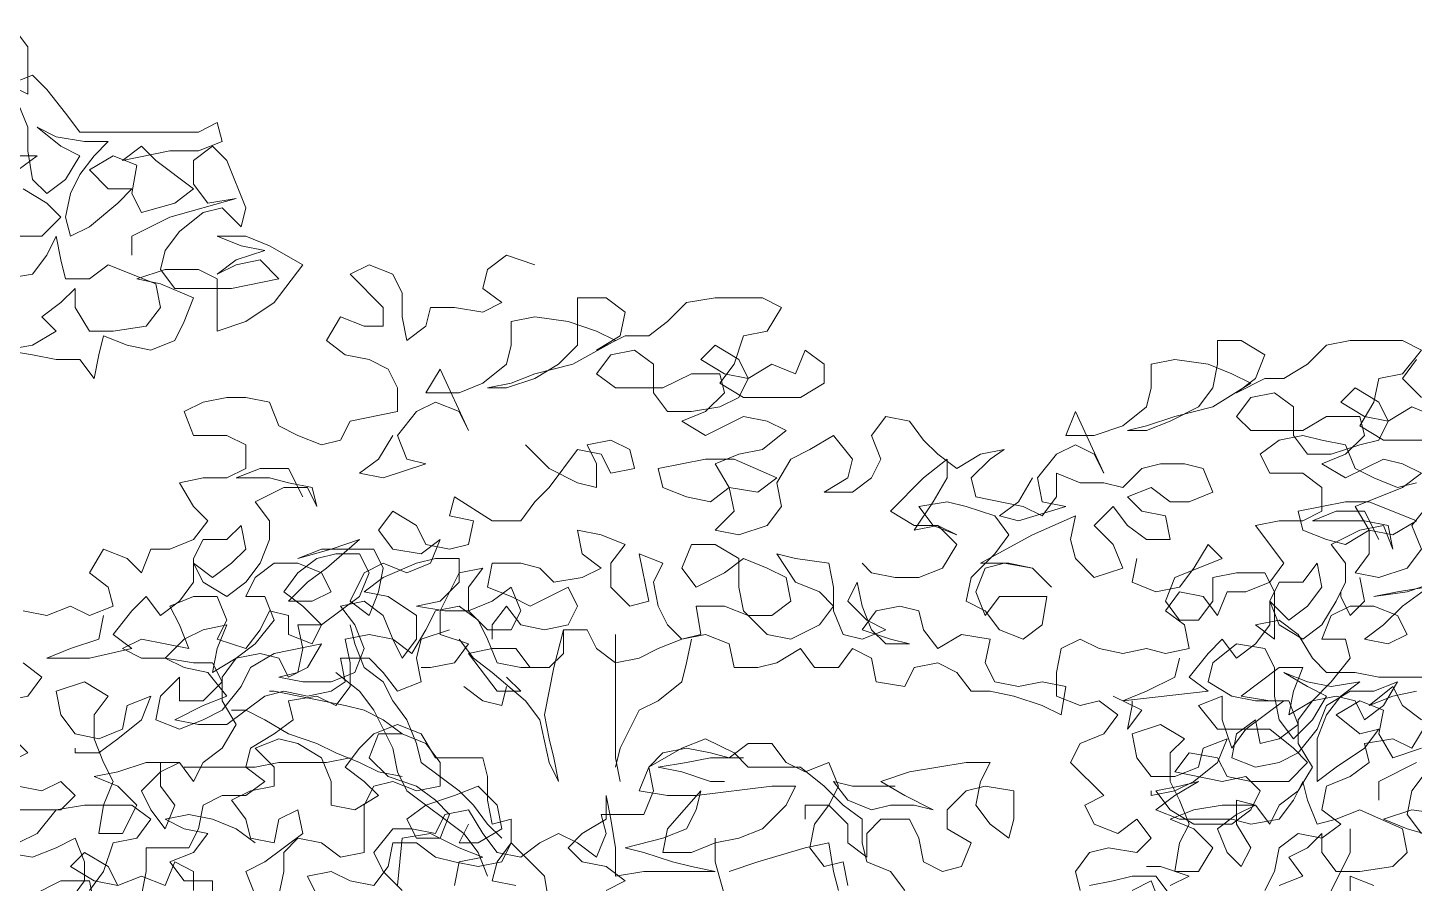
# Model space of a CAD drawing. Header units: millimetres. Extents: x 11446 to 37687, y -223 to 11932.
# Drawn here: x 29024 to 32142, y 9209 to 11133 of the extents above; entities that cross this region are included whole.
import ezdxf

# ---------------------------------------------------------------- set-up
doc = ezdxf.new("R2010")
doc.units = ezdxf.units.MM
doc.layers.add('A-VEG-___-___-EXI', color=250, linetype='Continuous', lineweight=25)

msp = doc.modelspace()

# ---------------------------------------------------------------- linework, layer by layer
at = {"layer": 'A-VEG-___-___-EXI', "color": 28, "lineweight": 15, "flags": 128}
for points in [[(28991.9, 11133), (29023.9, 11090.3), (29023.9, 10983.7), (28981.3, 11005), (29034.6, 11026.4), (29066.6, 10994.4), (29109.2, 10941.1), (29141.2, 10898.4), (29407.7, 10898.4), (29450.3, 10919.8), (29461, 10877.1), (29407.7, 10855.8), (29343.7, 10855.8), (29237.1, 10834.5), (29279.8, 10866.5), (29311.7, 10834.5), (29397, 10770.5), (29354.4, 10738.5), (29279.8, 10717.2), (29258.4, 10759.9), (29269.1, 10823.8), (29215.8, 10845.1), (29162.5, 10813.2), (29205.1, 10770.5), (29258.4, 10770.5), (29226.5, 10738.5), (29162.5, 10685.2), (29119.9, 10663.9), (29109.2, 10706.6), (29119.9, 10759.9), (29141.2, 10802.5), (29173.2, 10845.1), (29205.1, 10877.1), (29151.8, 10877.1), (29087.9, 10887.8), (29045.2, 10909.1), (29098.5, 10866.5), (29141.2, 10845.1), (29109.2, 10791.8), (29066.6, 10759.9), (29034.6, 10791.8), (29023.9, 10855.8), (29023.9, 10909.1), (29002.6, 10962.4)], [(28970.6, 10568), (29034.6, 10578.6), (29066.6, 10621.3), (29087.9, 10663.9), (29098.5, 10610.6), (29109.2, 10568), (29162.5, 10568), (29205.1, 10600), (29311.7, 10557.3), (29322.4, 10504), (29290.4, 10461.4), (29215.8, 10450.7), (29162.5, 10450.7), (29130.5, 10504), (29130.5, 10546.7), (29098.5, 10514.7), (29055.9, 10482.7), (29087.9, 10450.7), (29034.6, 10418.7), (28970.6, 10408.1), (29034.6, 10397.4), (29087.9, 10386.8), (29141.2, 10386.8), (29173.2, 10344.1), (29183.8, 10397.4), (29194.5, 10440.1), (29247.8, 10418.7), (29301.1, 10408.1), (29354.4, 10429.4), (29375.7, 10472), (29397, 10525.3), (29322.4, 10557.3), (29269.1, 10568), (29333.1, 10589.3), (29407.7, 10589.3), (29450.3, 10568), (29450.3, 10450.7), (29514.3, 10472), (29578.2, 10514.7), (29642.2, 10600), (29567.6, 10642.6), (29514.3, 10663.9), (29450.3, 10663.9), (29503.6, 10642.6), (29556.9, 10631.9), (29493, 10610.6), (29450.3, 10578.6), (29493, 10600), (29546.3, 10610.6), (29588.9, 10568), (29482.3, 10546.7), (29354.4, 10546.7), (29322.4, 10589.3), (29333.1, 10631.9), (29365, 10674.6), (29418.3, 10717.2), (29461, 10727.9), (29503.6, 10685.2), (29514.3, 10727.9), (29471.6, 10834.5), (29439.7, 10866.5), (29397, 10834.5), (29397, 10781.2), (29429, 10738.5), (29493, 10749.2), (29343.7, 10706.6), (29258.4, 10663.9), (29258.4, 10621.3)], [(28928, 10845.1), (29045.2, 10845.1), (29002.6, 10813.2)], [(29013.3, 10770.5), (29066.6, 10738.5), (29098.5, 10706.6), (29055.9, 10663.9), (28917.3, 10663.9)], [(30164.5, 10600), (30100.6, 10621.3), (30057.9, 10589.3), (30047.3, 10546.7), (30089.9, 10514.7), (30047.3, 10493.4), (29983.3, 10504), (29930, 10504), (29919.4, 10461.4), (29876.7, 10429.4), (29866.1, 10482.7), (29866.1, 10536), (29844.7, 10578.6), (29791.4, 10600), (29748.8, 10578.6), (29823.4, 10504), (29823.4, 10461.4), (29780.8, 10461.4), (29727.5, 10482.7), (29695.5, 10429.4), (29738.1, 10397.4), (29791.4, 10386.8), (29834.1, 10365.4), (29855.4, 10322.8), (29855.4, 10269.5), (29748.8, 10248.2), (29727.5, 10205.5), (29684.8, 10194.9), (29631.5, 10216.2), (29588.9, 10237.5), (29567.6, 10290.8), (29514.3, 10301.5), (29471.6, 10301.5), (29418.3, 10290.8), (29375.7, 10269.5), (29397, 10216.2), (29471.6, 10216.2), (29514.3, 10194.9), (29514.3, 10141.6), (29471.6, 10120.3), (29418.3, 10120.3), (29365, 10109.6), (29397, 10056.3), (29429, 10024.3), (29397, 9981.7), (29343.7, 9960.4), (29301.1, 9960.4), (29279.8, 9907.1), (29247.8, 9939), (29194.5, 9960.4), (29162.5, 9907.1), (29205.1, 9875.1), (29215.8, 9832.4), (29162.5, 9811.1), (29119.9, 9832.4), (29066.6, 9811.1), (29013.3, 9821.8)], [(29844.7, 10216.2), (29812.8, 10162.9), (29770.1, 10130.9), (29823.4, 10120.3), (29919.4, 10152.2), (29876.7, 10162.9), (29855.4, 10216.2), (29898, 10269.5), (29940.7, 10290.8), (29994, 10269.5), (30015.3, 10226.9), (29951.3, 10365.4), (29919.4, 10312.1), (29994, 10312.1), (30047.3, 10333.5), (30100.6, 10376.1), (30111.2, 10418.7), (30111.2, 10472), (30164.5, 10482.7), (30239.2, 10472), (30303.1, 10450.7), (30345.8, 10429.4), (30249.8, 10376.1), (30164.5, 10354.8), (30111.2, 10333.5), (30057.9, 10322.8), (30100.6, 10322.8), (30164.5, 10344.1), (30217.8, 10376.1), (30260.5, 10418.7), (30260.5, 10525.3), (30324.4, 10525.3), (30367.1, 10493.4), (30356.4, 10440.1), (30303.1, 10408.1), (30367.1, 10440.1), (30420.4, 10440.1), (30463, 10472), (30505.7, 10514.7), (30569.6, 10525.3), (30676.2, 10525.3), (30718.9, 10504), (30686.9, 10450.7), (30633.6, 10440.1), (30612.3, 10376.1), (30580.3, 10333.5), (30633.6, 10301.5), (30761.5, 10301.5), (30814.8, 10333.5), (30814.8, 10376.1), (30772.2, 10408.1), (30750.8, 10354.8), (30697.5, 10376.1), (30644.2, 10344.1), (30622.9, 10386.8), (30569.6, 10418.7), (30537.6, 10386.8), (30590.9, 10354.8), (30644.2, 10344.1), (30622.9, 10301.5), (30580.3, 10280.2), (30516.3, 10269.5), (30463, 10269.5), (30431, 10312.1), (30431, 10376.1), (30388.4, 10408.1), (30335.1, 10397.4), (30303.1, 10354.8), (30345.8, 10322.8), (30452.4, 10322.8), (30516.3, 10354.8), (30580.3, 10354.8), (30590.9, 10312.1), (30548.3, 10269.5), (30495, 10248.2), (30548.3, 10216.2), (30633.6, 10258.8), (30686.9, 10248.2), (30729.5, 10226.9), (30676.2, 10184.2), (30622.9, 10173.6), (30569.6, 10152.2), (30601.6, 10098.9), (30665.6, 10088.3), (30708.2, 10120.3), (30612.3, 10162.9), (30548.3, 10162.9), (30441.7, 10141.6), (30452.4, 10098.9), (30505.7, 10077.6), (30559, 10067), (30601.6, 10098.9), (30612.3, 10045.6), (30569.6, 10003), (30622.9, 9992.3), (30686.9, 10013.7), (30718.9, 10056.3), (30708.2, 10109.6), (30740.2, 10162.9), (30782.8, 10184.2), (30836.1, 10216.2), (30878.8, 10162.9), (30868.1, 10120.3), (30814.8, 10088.3), (30878.8, 10088.3), (30921.4, 10120.3), (30942.7, 10162.9), (30921.4, 10216.2), (30953.4, 10258.8), (31006.7, 10248.2), (31038.6, 10205.5), (31070.6, 10173.6), (31113.3, 10141.6), (31166.6, 10173.6), (31219.9, 10184.2), (31187.9, 10162.9), (31145.2, 10120.3), (31155.9, 10077.6), (31262.5, 10056.3), (31305.1, 10035), (31337.1, 10077.6), (31337.1, 10130.9), (31390.4, 10109.6), (31443.7, 10109.6), (31486.4, 10098.9), (31529, 10141.6), (31571.6, 10152.2), (31624.9, 10152.2), (31667.6, 10141.6), (31688.9, 10088.3), (31635.6, 10067), (31593, 10067), (31550.3, 10098.9), (31497, 10077.6), (31529, 10045.6), (31582.3, 10035), (31593, 9981.7), (31539.7, 9981.7), (31497, 10013.7), (31465, 10056.3), (31422.4, 10013.7), (31465, 9971), (31486.4, 9917.7), (31422.4, 9896.4), (31379.8, 9939), (31369.1, 9981.7), (31379.8, 10035), (31283.8, 9992.3), (31166.6, 9928.4), (31230.5, 9928.4), (31283.8, 9917.7), (31326.5, 9875.1), (31283.8, 9917.7), (31219.9, 9928.4), (31177.2, 9917.7), (31155.9, 9864.4), (31177.2, 9811.1), (31209.2, 9853.8), (31315.8, 9853.8), (31305.1, 9789.8), (31262.5, 9757.8), (31209.2, 9779.2), (31177.2, 9821.8), (31134.6, 9843.1), (31145.2, 9896.4), (31198.5, 9949.7), (31230.5, 9992.3), (31198.5, 10035), (31134.6, 10056.3), (31091.9, 10067), (31028, 10056.3), (31060, 10013.7), (31113.3, 9992.3), (31070.6, 10013.7), (31017.3, 10003), (31060, 10067), (31091.9, 10120.3), (31091.9, 10162.9), (31038.6, 10120.3), (30964, 10045.6), (31017.3, 10013.7), (31070.6, 10013.7), (31113.3, 9971), (31081.3, 9917.7), (31028, 9896.4), (30974.7, 9896.4), (30921.4, 9907.1), (30900.1, 9928.4)], [(31283.8, 10120.3), (31251.9, 10067), (31209.2, 10035), (31251.9, 10024.3), (31358.4, 10056.3), (31305.1, 10067), (31294.5, 10120.3), (31337.1, 10173.6), (31379.8, 10194.9), (31422.4, 10173.6), (31443.7, 10130.9), (31379.8, 10269.5), (31358.4, 10216.2), (31422.4, 10216.2), (31486.4, 10237.5), (31539.7, 10280.2), (31550.3, 10322.8), (31550.3, 10376.1), (31603.6, 10386.8), (31678.2, 10376.1), (31731.5, 10354.8), (31774.2, 10333.5), (31688.9, 10280.2), (31603.6, 10258.8), (31539.7, 10237.5), (31497, 10226.9), (31539.7, 10226.9), (31593, 10248.2), (31656.9, 10280.2), (31688.9, 10322.8), (31699.6, 10376.1), (31699.6, 10429.4), (31752.9, 10429.4), (31806.2, 10397.4), (31784.8, 10344.1), (31742.2, 10312.1), (31806.2, 10344.1), (31848.8, 10344.1), (31902.1, 10376.1), (31944.7, 10418.7), (31998, 10429.4), (32115.3, 10429.4), (32157.9, 10408.1), (32115.3, 10354.8), (32062, 10344.1), (32051.3, 10290.8), (32019.4, 10237.5), (32072.7, 10205.5), (32200.6, 10205.5)], [(32147.3, 10386.8), (32115.3, 10344.1), (32157.9, 10301.5)], [(32189.9, 10258.8), (32136.6, 10280.2), (32083.3, 10248.2), (32062, 10290.8), (32008.7, 10322.8), (31976.7, 10290.8), (32030, 10258.8), (32083.3, 10248.2), (32062, 10205.5), (32019.4, 10194.9), (31955.4, 10173.6), (31902.1, 10173.6), (31870.1, 10216.2), (31870.1, 10280.2), (31827.5, 10312.1), (31774.2, 10301.5), (31742.2, 10258.8), (31774.2, 10226.9), (31891.4, 10226.9), (31944.7, 10258.8), (32019.4, 10258.8), (32030, 10216.2), (31987.4, 10173.6), (31934.1, 10152.2), (31987.4, 10120.3), (32072.7, 10162.9), (32115.3, 10152.2), (32157.9, 10130.9), (32115.3, 10098.9), (32008.7, 10056.3), (32040.7, 10003), (32094, 9992.3), (32147.3, 10024.3), (32040.7, 10067), (31987.4, 10067), (31880.8, 10045.6), (31891.4, 10003), (31944.7, 9981.7), (31987.4, 9971), (32040.7, 10003), (32040.7, 9949.7), (32008.7, 9907.1), (32062, 9896.4), (32126, 9917.7), (32157.9, 9960.4), (32136.6, 10013.7), (32179.3, 10067)], [(30143.2, 10194.9), (30196.5, 10141.6), (30260.5, 10109.6), (30303.1, 10098.9), (30303.1, 10152.2), (30281.8, 10194.9), (30335.1, 10205.5), (30377.7, 10184.2), (30388.4, 10141.6), (30335.1, 10130.9), (30313.8, 10173.6), (30260.5, 10184.2), (30196.5, 10098.9), (30164.5, 10067), (30132.6, 10024.3), (30068.6, 10024.3), (29983.3, 10077.6), (29972.7, 10035), (30026, 10024.3), (30015.3, 9971), (29972.7, 9960.4), (29919.4, 9971), (29898, 10013.7), (29844.7, 10045.6), (29812.8, 10003), (29844.7, 9960.4), (29908.7, 9949.7), (29951.3, 9981.7), (29930, 9928.4), (29876.7, 9907.1), (29823.4, 9928.4), (29780.8, 9907.1), (29748.8, 9843.1), (29791.4, 9811.1), (29812.8, 9864.4), (29823.4, 9917.7), (29802.1, 9960.4), (29684.8, 9960.4), (29631.5, 9939), (29706.2, 9960.4), (29770.1, 9981.7), (29695.5, 9917.7), (29652.9, 9885.7), (29610.2, 9843.1), (29663.5, 9843.1), (29706.2, 9864.4), (29684.8, 9907.1), (29631.5, 9928.4), (29578.2, 9928.4), (29535.6, 9896.4), (29514.3, 9853.8), (29556.9, 9853.8), (29578.2, 9800.5), (29535.6, 9747.2), (29493, 9715.2), (29439.7, 9683.2), (29450.3, 9736.5), (29471.6, 9789.8), (29418.3, 9779.2), (29375.7, 9757.8), (29333.1, 9715.2), (29397, 9704.5), (29439.7, 9704.5), (29461, 9661.9), (29418.3, 9619.3), (29365, 9619.3), (29365, 9672.6), (29322.4, 9629.9), (29311.7, 9576.6), (29365, 9555.3), (29418.3, 9576.6), (29461, 9597.9), (29503.6, 9651.2), (29524.9, 9693.9), (29578.2, 9725.9), (29684.8, 9747.2), (29652.9, 9693.9), (29610.2, 9672.6), (29588.9, 9715.2), (29546.3, 9725.9), (29493, 9715.2), (29461, 9672.6), (29461, 9619.3), (29493, 9566), (29461, 9512.7), (29418.3, 9480.7), (29397, 9438), (29365, 9480.7), (29322.4, 9480.7), (29322.4, 9427.4), (29354.4, 9384.7), (29333.1, 9331.4), (29301.1, 9374.1), (29279.8, 9416.7), (29322.4, 9459.4), (29365, 9480.7), (29290.4, 9480.7), (29226.5, 9459.4), (29173.2, 9448.7), (29226.5, 9427.4), (29269.1, 9384.7), (29237.1, 9320.8), (29183.8, 9320.8), (29194.5, 9384.7), (29215.8, 9438), (29194.5, 9480.7), (29173.2, 9534), (29173.2, 9587.3), (29205.1, 9629.9), (29151.8, 9661.9), (29087.9, 9640.6), (29098.5, 9587.3), (29130.5, 9544.6), (29183.8, 9534), (29237.1, 9555.3), (29247.8, 9608.6), (29301.1, 9629.9), (29279.8, 9576.6), (29226.5, 9534), (29183.8, 9502), (29130.5, 9502), (29130.5, 9512.7)], [(32147.3, 10109.6), (32104.6, 10098.9), (32051.3, 10120.3), (32008.7, 10141.6), (31987.4, 10194.9), (31934.1, 10205.5), (31891.4, 10216.2), (31838.1, 10205.5), (31795.5, 10173.6), (31816.8, 10130.9), (31891.4, 10130.9), (31934.1, 10098.9), (31934.1, 10045.6), (31891.4, 10024.3), (31838.1, 10024.3), (31784.8, 10013.7), (31848.8, 9928.4), (31816.8, 9885.7), (31763.5, 9864.4), (31720.9, 9864.4), (31699.6, 9811.1), (31667.6, 9853.8), (31614.3, 9864.4), (31582.3, 9821.8), (31624.9, 9789.8), (31635.6, 9736.5), (31582.3, 9725.9), (31539.7, 9736.5), (31486.4, 9725.9), (31433.1, 9736.5), (31390.4, 9757.8), (31347.8, 9736.5), (31337.1, 9683.2), (31337.1, 9629.9), (31390.4, 9608.6), (31433.1, 9619.3), (31475.7, 9587.3), (31443.7, 9544.6), (31390.4, 9523.3), (31369.1, 9480.7), (31443.7, 9406.1), (31401.1, 9384.7), (31422.4, 9342.1), (31475.7, 9320.8), (31518.3, 9352.8), (31550.3, 9310.1), (31518.3, 9278.1), (31454.4, 9288.8), (31411.7, 9278.1), (31379.8, 9235.5), (31390.4, 9192.9)], [(29194.5, 9811.1), (29183.8, 9757.8), (29119.9, 9736.5), (29066.6, 9715.2), (29162.5, 9715.2), (29258.4, 9736.5), (29215.8, 9768.5), (29258.4, 9821.8), (29290.4, 9853.8), (29322.4, 9811.1), (29365, 9843.1), (29397, 9885.7), (29397, 9939), (29418.3, 9981.7), (29471.6, 9981.7), (29503.6, 10013.7), (29514.3, 9960.4), (29482.3, 9928.4), (29439.7, 9896.4), (29397, 9928.4), (29418.3, 9885.7), (29471.6, 9853.8), (29514.3, 9885.7), (29546.3, 9928.4), (29567.6, 9981.7), (29567.6, 10024.3), (29535.6, 10067), (29599.6, 10098.9), (29652.9, 10098.9), (29674.2, 10056.3), (29663.5, 10098.9), (29610.2, 10109.6), (29567.6, 10120.3), (29493, 10120.3), (29546.3, 10141.6), (29610.2, 10141.6), (29642.2, 10077.6)], [(31614.3, 9715.2), (31603.6, 9672.6), (31539.7, 9640.6), (31486.4, 9619.3), (31678.2, 9640.6), (31635.6, 9672.6), (31678.2, 9725.9), (31710.2, 9757.8), (31742.2, 9715.2), (31784.8, 9747.2), (31816.8, 9789.8), (31816.8, 9843.1), (31838.1, 9885.7), (31891.4, 9885.7), (31923.4, 9928.4), (31934.1, 9875.1), (31902.1, 9832.4), (31859.5, 9800.5), (31816.8, 9843.1), (31838.1, 9789.8), (31891.4, 9757.8), (31934.1, 9789.8), (31966.1, 9843.1), (31987.4, 9885.7), (31987.4, 9928.4), (31955.4, 9971), (32019.4, 10003), (32072.7, 10013.7), (32094, 9960.4), (32083.3, 10013.7), (32030, 10024.3), (31912.8, 10024.3), (31966.1, 10045.6), (32030, 10045.6), (32062, 9981.7)], [(29279.8, 9182.2), (29290.4, 9235.5), (29290.4, 9288.8), (29386.4, 9288.8), (29407.7, 9331.4), (29418.3, 9384.7), (29461, 9406.1), (29514.3, 9406.1), (29556.9, 9438), (29514.3, 9470), (29524.9, 9512.7), (29578.2, 9544.6), (29620.9, 9576.6), (29610.2, 9619.3), (29674.2, 9629.9), (29716.8, 9608.6), (29748.8, 9651.2), (29748.8, 9704.5), (29738.1, 9757.8), (29791.4, 9768.5), (29844.7, 9757.8), (29887.4, 9725.9), (29919.4, 9779.2), (29940.7, 9821.8), (29994, 9832.4), (30036.6, 9800.5), (30057.9, 9757.8), (30079.3, 9704.5), (30132.6, 9693.9), (30196.5, 9693.9), (30228.5, 9725.9), (30228.5, 9779.2), (30281.8, 9779.2), (30303.1, 9736.5), (30345.8, 9704.5), (30399.1, 9715.2), (30441.7, 9736.5), (30495, 9757.8), (30548.3, 9768.5), (30601.6, 9747.2), (30612.3, 9693.9), (30665.6, 9693.9), (30708.2, 9704.5), (30761.5, 9736.5), (30793.5, 9693.9), (30846.8, 9693.9), (30878.8, 9736.5), (30921.4, 9715.2), (30932, 9661.9), (30996, 9651.2), (31017.3, 9693.9), (31070.6, 9704.5), (31113.3, 9683.2), (31145.2, 9640.6), (31187.9, 9640.6), (31241.2, 9629.9), (31305.1, 9608.6), (31347.8, 9587.3), (31358.4, 9651.2), (31305.1, 9661.9), (31251.9, 9651.2), (31198.5, 9661.9), (31177.2, 9704.5), (31187.9, 9757.8), (31123.9, 9768.5), (31070.6, 9736.5), (31038.6, 9779.2), (31028, 9821.8), (30985.4, 9832.4), (30932, 9821.8), (30900.1, 9779.2), (30964, 9757.8), (31006.7, 9747.2), (30953.4, 9747.2), (30921.4, 9779.2), (30900.1, 9832.4), (30889.4, 9885.7), (30868.1, 9843.1), (30910.7, 9800.5), (30953.4, 9779.2), (30900.1, 9757.8), (30857.4, 9768.5), (30836.1, 9821.8), (30836.1, 9875.1), (30825.4, 9928.4), (30750.8, 9939), (30708.2, 9949.7), (30750.8, 9885.7), (30804.1, 9864.4), (30836.1, 9832.4), (30804.1, 9789.8), (30740.2, 9757.8), (30686.9, 9768.5), (30633.6, 9821.8), (30622.9, 9875.1), (30622.9, 9939), (30569.6, 9971), (30516.3, 9971), (30495, 9917.7), (30527, 9875.1), (30590.9, 9907.1), (30633.6, 9939), (30686.9, 9917.7), (30729.5, 9896.4), (30740.2, 9843.1), (30697.5, 9811.1), (30644.2, 9811.1), (30590.9, 9832.4), (30527, 9832.4), (30537.6, 9768.5), (30495, 9757.8), (30463, 9789.8), (30441.7, 9832.4), (30431, 9885.7), (30452.4, 9928.4), (30399.1, 9949.7), (30420.4, 9843.1), (30377.7, 9832.4), (30335.1, 9875.1), (30335.1, 9928.4), (30367.1, 9971), (30313.8, 9992.3), (30260.5, 10003), (30271.1, 9949.7), (30313.8, 9917.7), (30271.1, 9896.4), (30207.2, 9885.7), (30175.2, 9917.7), (30132.6, 9928.4), (30068.6, 9928.4), (30057.9, 9875.1), (30111.2, 9853.8), (30153.9, 9832.4), (30239.2, 9875.1), (30260.5, 9832.4), (30239.2, 9789.8), (30185.9, 9779.2), (30132.6, 9789.8), (30100.6, 9832.4), (30068.6, 9789.8), (30068.6, 9757.8)], [(29972.7, 9779.2), (29908.7, 9757.8), (29898, 9715.2), (29908.7, 9661.9), (29855.4, 9640.6), (29823.4, 9683.2), (29791.4, 9715.2), (29727.5, 9715.2), (29738.1, 9661.9), (29706.2, 9640.6), (29652.9, 9629.9), (29599.6, 9640.6), (29556.9, 9629.9), (29471.6, 9566), (29407.7, 9566), (29354.4, 9576.6), (29418.3, 9608.6), (29471.6, 9629.9), (29429, 9683.2), (29375.7, 9693.9), (29333.1, 9715.2), (29279.8, 9715.2), (29237.1, 9736.5), (29279.8, 9757.8), (29386.4, 9736.5), (29365, 9789.8), (29343.7, 9832.4), (29397, 9853.8), (29450.3, 9853.8), (29471.6, 9800.5), (29450.3, 9757.8), (29514.3, 9736.5), (29546.3, 9779.2), (29567.6, 9821.8), (29610.2, 9811.1), (29610.2, 9768.5), (29663.5, 9747.2), (29684.8, 9789.8), (29642.2, 9832.4), (29599.6, 9864.4), (29631.5, 9907.1), (29674.2, 9939), (29716.8, 9949.7), (29770.1, 9949.7), (29791.4, 9907.1), (29770.1, 9853.8), (29684.8, 9789.8), (29631.5, 9789.8), (29642.2, 9736.5), (29631.5, 9683.2), (29588.9, 9672.6), (29642.2, 9661.9), (29706.2, 9661.9), (29759.5, 9683.2), (29780.8, 9736.5), (29759.5, 9789.8), (29727.5, 9832.4), (29780.8, 9843.1), (29823.4, 9811.1), (29844.7, 9757.8), (29866.1, 9715.2), (29898, 9757.8), (29898, 9811.1), (29834.1, 9853.8), (29780.8, 9864.4), (29823.4, 9896.4), (29898, 9928.4), (29940.7, 9939), (29994, 9939), (29994, 9885.7), (29951.3, 9843.1), (29898, 9832.4), (29962, 9821.8), (30015.3, 9821.8), (30068.6, 9843.1), (30111.2, 9875.1), (30132.6, 9821.8), (30111.2, 9779.2), (30057.9, 9779.2), (30015.3, 9821.8), (30015.3, 9875.1), (30047.3, 9917.7), (29994, 9907.1), (29951.3, 9821.8), (29951.3, 9768.5), (30015.3, 9747.2), (29983.3, 9704.5), (29930, 9693.9), (29908.7, 9693.9)], [(31518.3, 9939), (31507.7, 9885.7), (31561, 9864.4), (31614.3, 9875.1), (31646.3, 9917.7), (31678.2, 9971), (31710.2, 9939), (31603.6, 9896.4), (31582.3, 9843.1), (31614.3, 9800.5), (31656.9, 9800.5), (31688.9, 9843.1), (31688.9, 9896.4), (31742.2, 9907.1), (31806.2, 9907.1), (31827.5, 9864.4), (31827.5, 9757.8), (31784.8, 9789.8), (31838.1, 9800.5), (31880.8, 9768.5), (31912.8, 9715.2), (31944.7, 9683.2), (32008.7, 9683.2), (32062, 9672.6), (32211.2, 9672.6)], [(32168.6, 9875.1), (32104.6, 9864.4), (32051.3, 9853.8), (32126, 9864.4), (32189.9, 9885.7), (32115.3, 9832.4), (32072.7, 9789.8), (32030, 9757.8), (32083.3, 9747.2), (32126, 9768.5), (32104.6, 9811.1), (32051.3, 9832.4), (31998, 9832.4), (31955.4, 9811.1), (31934.1, 9757.8), (31987.4, 9757.8), (31998, 9715.2), (31955.4, 9661.9), (31912.8, 9619.3), (31859.5, 9587.3), (31870.1, 9640.6), (31891.4, 9693.9), (31838.1, 9693.9), (31752.9, 9629.9), (31816.8, 9619.3), (31859.5, 9619.3), (31880.8, 9566), (31838.1, 9534), (31795.5, 9523.3), (31784.8, 9576.6), (31742.2, 9544.6), (31731.5, 9491.3), (31784.8, 9470), (31838.1, 9480.7), (31880.8, 9502), (31923.4, 9555.3), (31944.7, 9608.6), (31998, 9640.6), (32051.3, 9640.6), (32104.6, 9661.9), (32072.7, 9608.6), (32030, 9576.6), (32008.7, 9619.3), (31966.1, 9629.9), (31912.8, 9619.3), (31880.8, 9576.6), (31880.8, 9523.3), (31912.8, 9470), (31880.8, 9416.7), (31838.1, 9384.7), (31816.8, 9342.1), (31784.8, 9384.7), (31742.2, 9395.4), (31742.2, 9342.1), (31774.2, 9288.8), (31752.9, 9246.2), (31720.9, 9278.1), (31699.6, 9331.4), (31742.2, 9363.4), (31784.8, 9384.7), (31710.2, 9384.7), (31646.3, 9374.1), (31593, 9352.8), (31646.3, 9331.4), (31688.9, 9288.8), (31656.9, 9235.5), (31603.6, 9235.5), (31614.3, 9299.5), (31635.6, 9342.1), (31614.3, 9395.4), (31593, 9438), (31593, 9502), (31624.9, 9534), (31571.6, 9566), (31507.7, 9544.6), (31518.3, 9491.3), (31550.3, 9448.7), (31603.6, 9448.7), (31656.9, 9470), (31667.6, 9512.7), (31720.9, 9534), (31699.6, 9480.7), (31646.3, 9438), (31603.6, 9416.7), (31550.3, 9406.1), (31550.3, 9416.7)], [(32019.4, 9896.4), (32030, 9843.1), (31998, 9811.1), (31976.7, 9853.8), (31976.7, 9864.4)], [(29748.8, 9789.8), (29759.5, 9747.2), (29780.8, 9693.9), (29823.4, 9661.9), (29844.7, 9619.3), (29876.7, 9576.6), (29898, 9523.3), (29908.7, 9480.7), (29994, 9416.7), (30026, 9384.7), (30057.9, 9342.1), (30089.9, 9310.1)], [(29994, 9757.8), (30026, 9715.2), (30068.6, 9683.2), (30143.2, 9619.3), (30175.2, 9576.6), (30196.5, 9480.7), (30217.8, 9438), (30207.2, 9491.3), (30196.5, 9534), (30185.9, 9587.3), (30207.2, 9693.9), (30228.5, 9779.2)], [(30345.8, 9768.5), (30345.8, 9491.3), (30356.4, 9438)], [(30153.9, 9693.9), (30121.9, 9736.5), (30068.6, 9736.5), (30015.3, 9725.9), (30079.3, 9640.6), (30132.6, 9640.6), (30100.6, 9672.6)], [(30516.3, 9757.8), (30505.7, 9704.5), (30495, 9661.9), (30441.7, 9619.3), (30399.1, 9597.9), (30356.4, 9512.7), (30345.8, 9470)], [(32157.9, 9512.7), (32094, 9491.3), (32062, 9544.6), (32072.7, 9597.9), (32019.4, 9619.3), (31966.1, 9587.3), (32019.4, 9544.6), (32062, 9555.3), (32030, 9512.7), (31966.1, 9470), (31923.4, 9438), (31923.4, 9534), (31944.7, 9587.3), (31976.7, 9629.9), (32019.4, 9661.9), (31955.4, 9651.2), (31902.1, 9661.9), (31848.8, 9683.2), (31902.1, 9651.2), (31944.7, 9629.9), (31912.8, 9576.6), (31870.1, 9534), (31838.1, 9576.6), (31827.5, 9629.9), (31827.5, 9693.9), (31806.2, 9736.5), (31742.2, 9747.2), (31688.9, 9704.5), (31678.2, 9661.9), (31731.5, 9629.9), (31784.8, 9619.3), (31848.8, 9619.3), (31763.5, 9555.3), (31731.5, 9512.7), (31710.2, 9576.6), (31710.2, 9629.9), (31656.9, 9608.6), (31699.6, 9555.3), (31816.8, 9555.3), (31870.1, 9512.7), (31902.1, 9480.7), (31859.5, 9438), (31774.2, 9438), (31720.9, 9448.7), (31699.6, 9491.3), (31635.6, 9502), (31603.6, 9459.4), (31710.2, 9438), (31763.5, 9448.7), (31795.5, 9416.7), (31774.2, 9374.1), (31731.5, 9342.1), (31646.3, 9342.1), (31593, 9374.1), (31561, 9416.7), (31614.3, 9427.4), (31656.9, 9438), (31603.6, 9406.1), (31561, 9374.1), (31614.3, 9352.8), (31731.5, 9352.8), (31774.2, 9342.1), (31838.1, 9352.8), (31870.1, 9395.4), (31891.4, 9438), (31902.1, 9395.4), (31923.4, 9342.1), (31966.1, 9352.8), (32019.4, 9374.1), (32115.3, 9331.4), (32126, 9278.1), (32094, 9246.2), (32019.4, 9235.5), (31966.1, 9235.5), (31934.1, 9278.1), (31934.1, 9320.8), (31902.1, 9288.8), (31859.5, 9267.5), (31891.4, 9224.8), (31838.1, 9203.5)], [(29013.3, 9704.5), (29055.9, 9672.6), (29023.9, 9629.9), (28970.6, 9619.3)], [(30057.9, 9224.8), (30036.6, 9278.1), (30004.6, 9320.8), (29876.7, 9416.7), (29855.4, 9459.4), (29844.7, 9512.7), (29802.1, 9597.9), (29770.1, 9640.6), (29716.8, 9683.2)], [(29866.1, 9544.6), (29823.4, 9576.6), (29780.8, 9597.9), (29738.1, 9608.6), (29578.2, 9640.6), (29567.6, 9640.6)], [(30004.6, 9651.2), (30047.3, 9619.3), (30089.9, 9608.6), (30100.6, 9651.2)], [(32147.3, 9640.6), (32094, 9629.9), (32040.7, 9608.6), (32094, 9651.2), (32115.3, 9608.6), (32157.9, 9576.6)], [(31465, 9629.9), (31529, 9597.9), (31497, 9555.3), (31507.7, 9608.6), (31507.7, 9619.3)], [(28949.3, 9576.6), (29023.9, 9502), (28981.3, 9480.7)], [(29866.1, 9448.7), (29812.8, 9459.4), (29770.1, 9480.7), (29716.8, 9502), (29674.2, 9523.3), (29610.2, 9544.6), (29556.9, 9576.6), (29514.3, 9597.9), (29482.3, 9597.9)], [(29674.2, 9182.2), (29652.9, 9224.8), (29706.2, 9235.5), (29748.8, 9214.2), (29802.1, 9203.5), (29834.1, 9246.2), (29844.7, 9299.5), (29898, 9299.5), (29940.7, 9267.5), (29983.3, 9256.8), (30036.6, 9246.2), (30089.9, 9256.8), (30111.2, 9299.5), (30111.2, 9352.8), (30068.6, 9342.1), (30057.9, 9395.4), (30057.9, 9448.7), (30047.3, 9491.3), (29940.7, 9491.3), (29908.7, 9544.6), (29855.4, 9566), (29802.1, 9544.6), (29770.1, 9512.7), (29738.1, 9470), (29780.8, 9438), (29812.8, 9406.1), (29759.5, 9374.1), (29706.2, 9384.7), (29706.2, 9438), (29684.8, 9491.3), (29631.5, 9523.3), (29588.9, 9534), (29535.6, 9512.7), (29578.2, 9470), (29578.2, 9427.4), (29524.9, 9416.7), (29482.3, 9395.4), (29514.3, 9352.8), (29524.9, 9310.1), (29578.2, 9299.5), (29588.9, 9352.8), (29631.5, 9374.1), (29642.2, 9320.8), (29556.9, 9256.8), (29514.3, 9235.5), (29535.6, 9182.2)], [(29588.9, 9182.2), (29599.6, 9235.5), (29599.6, 9278.1), (29631.5, 9310.1), (29684.8, 9299.5), (29727.5, 9267.5), (29780.8, 9278.1), (29780.8, 9384.7), (29802.1, 9427.4), (29844.7, 9438), (29898, 9416.7), (29951.3, 9427.4), (29951.3, 9480.7), (29919.4, 9523.3), (29866.1, 9544.6), (29812.8, 9544.6), (29791.4, 9491.3), (29834.1, 9448.7), (29898, 9427.4), (29940.7, 9395.4), (29972.7, 9363.4), (29951.3, 9310.1), (29898, 9310.1), (29876.7, 9352.8), (29919.4, 9384.7), (29983.3, 9406.1), (30036.6, 9427.4), (30079.3, 9384.7), (30089.9, 9331.4), (30036.6, 9299.5), (29994, 9299.5), (30015.3, 9342.1)], [(31806.2, 9192.9), (31827.5, 9235.5), (31838.1, 9288.8), (31880.8, 9320.8), (31934.1, 9310.1), (31976.7, 9342.1), (31934.1, 9374.1), (31944.7, 9427.4), (31998, 9448.7), (32040.7, 9480.7), (32030, 9523.3), (32094, 9534), (32136.6, 9512.7), (32168.6, 9566)], [(29866.1, 9192.9), (29823.4, 9235.5), (29802.1, 9278.1), (29844.7, 9331.4), (29887.4, 9331.4), (29940.7, 9320.8), (29962, 9363.4), (30015.3, 9374.1), (30047.3, 9320.8), (30079.3, 9278.1), (30132.6, 9267.5), (30175.2, 9299.5), (30217.8, 9320.8), (30260.5, 9299.5), (30303.1, 9267.5), (30324.4, 9320.8), (30313.8, 9363.4), (30409.7, 9363.4), (30431, 9416.7), (30420.4, 9470), (30452.4, 9502), (30505.7, 9512.7), (30559, 9502), (30601.6, 9491.3), (30644.2, 9523.3), (30697.5, 9523.3), (30729.5, 9480.7), (30772.2, 9459.4), (30825.4, 9480.7), (30846.8, 9427.4), (30825.4, 9384.7), (30793.5, 9342.1), (30782.8, 9288.8), (30814.8, 9246.2), (30857.4, 9256.8), (30868.1, 9203.5)], [(30996, 9192.9), (30964, 9235.5), (30910.7, 9256.8), (30900.1, 9299.5), (30900.1, 9352.8), (30857.4, 9384.7), (30814.8, 9427.4), (30761.5, 9470), (30644.2, 9470), (30612.3, 9502), (30548.3, 9534), (30495, 9512.7), (30420.4, 9470), (30399.1, 9416.7), (30463, 9406.1), (30527, 9406.1), (30697.5, 9427.4), (30750.8, 9427.4), (30729.5, 9384.7), (30676.2, 9331.4), (30622.9, 9310.1), (30569.6, 9299.5), (30516.3, 9278.1), (30452.4, 9278.1), (30463, 9331.4), (30537.6, 9416.7), (30527, 9374.1), (30505.7, 9331.4), (30452.4, 9310.1), (30367.1, 9288.8), (30409.7, 9278.1), (30473.7, 9256.8), (30516.3, 9246.2), (30569.6, 9235.5), (30409.7, 9235.5), (30345.8, 9224.8), (30345.8, 9288.8), (30335.1, 9352.8), (30324.4, 9406.1), (30324.4, 9352.8), (30271.1, 9320.8), (30239.2, 9288.8), (30271.1, 9256.8), (30324.4, 9246.2), (30367.1, 9214.2), (30324.4, 9192.9)], [(29748.8, 9491.3), (29695.5, 9480.7), (29588.9, 9480.7), (29535.6, 9470), (29375.7, 9470)], [(30633.6, 9491.3), (30559, 9491.3), (30505.7, 9480.7), (30441.7, 9470), (30495, 9459.4), (30559, 9438), (30590.9, 9438)], [(30974.7, 9427.4), (30878.8, 9427.4), (30836.1, 9438), (30868.1, 9395.4), (30921.4, 9374.1), (30964, 9384.7), (31017.3, 9384.7), (31060, 9374.1), (30996, 9406.1), (30942.7, 9438), (31006.7, 9459.4), (31134.6, 9480.7), (31187.9, 9480.7), (31166.6, 9438), (31155.9, 9384.7), (31187.9, 9342.1), (31230.5, 9310.1), (31241.2, 9352.8), (31241.2, 9416.7), (31177.2, 9427.4), (31134.6, 9416.7), (31091.9, 9374.1), (31091.9, 9331.4), (31145.2, 9299.5), (31123.9, 9246.2), (31081.3, 9235.5), (31038.6, 9256.8), (31028, 9310.1), (31006.7, 9352.8), (30942.7, 9352.8), (30910.7, 9320.8), (30910.7, 9267.5), (30868.1, 9299.5), (30868.1, 9342.1), (30825.4, 9384.7), (30772.2, 9384.7), (30772.2, 9352.8)], [(32147.3, 9480.7), (32062, 9438), (32062, 9395.4)], [(32157.9, 9320.8), (32126, 9363.4), (32136.6, 9416.7), (32168.6, 9459.4)], [(29002.6, 9427.4), (29055.9, 9416.7), (29098.5, 9438), (29130.5, 9406.1), (29098.5, 9374.1), (28991.9, 9374.1)], [(28746.8, 9203.5), (28800.1, 9224.8), (28842.7, 9278.1), (28842.7, 9384.7), (28906.7, 9374.1), (28949.3, 9352.8), (28938.6, 9299.5), (28896, 9267.5), (28949.3, 9299.5), (29002.6, 9299.5), (29045.2, 9320.8), (29087.9, 9374.1), (29151.8, 9384.7), (29258.4, 9384.7), (29301.1, 9352.8), (29269.1, 9310.1), (29215.8, 9299.5), (29194.5, 9235.5), (29162.5, 9192.9)], [(29535.6, 9299.5), (29493, 9331.4), (29439.7, 9352.8), (29386.4, 9363.4), (29333.1, 9352.8), (29375.7, 9331.4), (29429, 9320.8), (29397, 9278.1), (29343.7, 9256.8), (29375.7, 9214.2), (29439.7, 9214.2), (29439.7, 9160.9)], [(32200.6, 9310.1), (32126, 9331.4), (32072.7, 9352.8), (32136.6, 9374.1), (32211.2, 9363.4)], [(31998, 9331.4), (31998, 9278.1), (31934.1, 9150.2)], [(28970.6, 9278.1), (29034.6, 9267.5), (29087.9, 9288.8), (29130.5, 9310.1), (29151.8, 9256.8), (29151.8, 9214.2), (29119.9, 9171.5)], [(29855.4, 9203.5), (29866.1, 9310.1), (29930, 9320.8), (29994, 9288.8), (30047.3, 9267.5), (29994, 9256.8), (29983.3, 9203.5)], [(30196.5, 9160.9), (30185.9, 9224.8), (30111.2, 9299.5), (30079.3, 9256.8), (30068.6, 9214.2), (30121.9, 9203.5)], [(30569.6, 9310.1), (30569.6, 9256.8), (30590.9, 9182.2), (30622.9, 9139.6), (30590.9, 8979.7), (30569.6, 8926.4), (30559, 8873.1), (30559, 8755.8)], [(30601.6, 9235.5), (30665.6, 9256.8), (30772.2, 9288.8), (30825.4, 9299.5), (30836.1, 9235.5), (30846.8, 9192.9)], [(29397, 9192.9), (29397, 9235.5), (29354.4, 9256.8), (29333.1, 9203.5), (29279.8, 9224.8), (29226.5, 9203.5), (29205.1, 9246.2), (29151.8, 9278.1), (29119.9, 9246.2), (29173.2, 9214.2), (29226.5, 9203.5)], [(31593, 9203.5), (31635.6, 9224.8), (31571.6, 9246.2), (31539.7, 9246.2)], [(29034.6, 9182.2), (29098.5, 9214.2), (29162.5, 9214.2), (29173.2, 9160.9)], [(31411.7, 9203.5), (31465, 9214.2), (31507.7, 9224.8), (31561, 9224.8), (31593, 9182.2)], [(31507.7, 9192.9), (31550.3, 9214.2), (31571.6, 9160.9)], [(31998, 9171.5), (31998, 9224.8), (32051.3, 9203.5)]]:
    msp.add_lwpolyline(points, dxfattribs=at)

doc.saveas('drawing.dxf')
